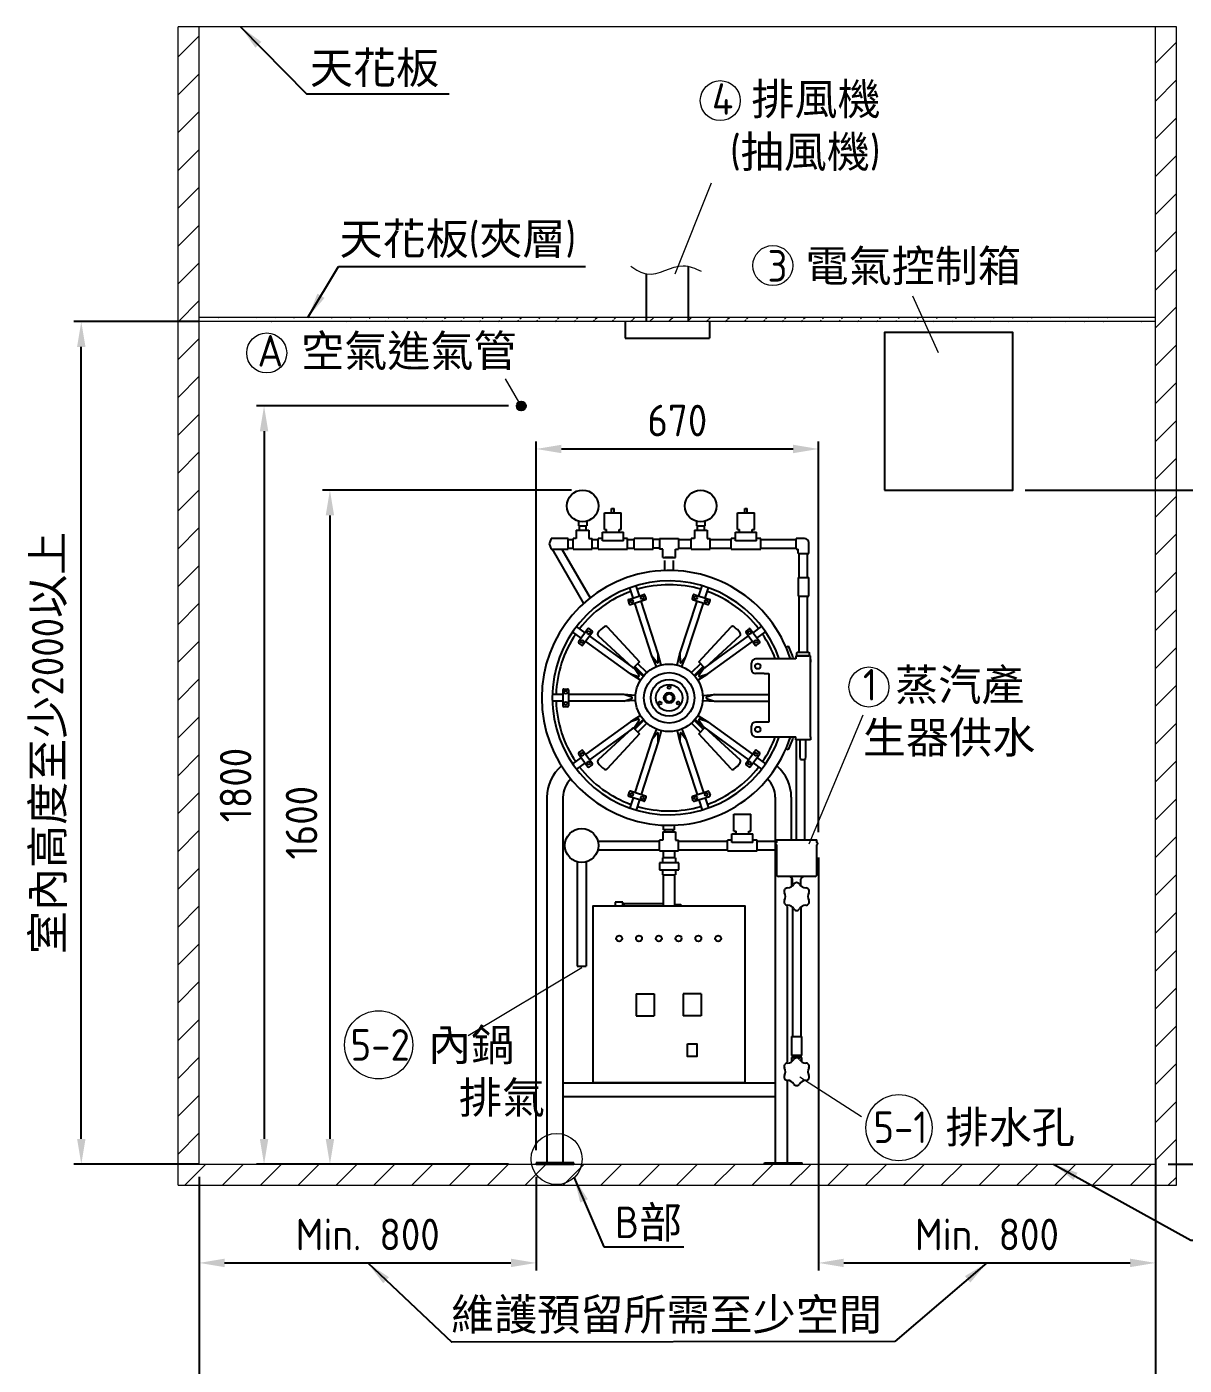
# Model space of a CAD drawing. Header units: millimetres. Extents: x -210837 to -199117, y -6340 to 1900.
# Drawn here: x -207001 to -204253, y -4388 to -1211 of the extents above; entities that cross this region are included whole.
import ezdxf

# ---------------------------------------------------------------- set-up
doc = ezdxf.new("R2010")
doc.units = ezdxf.units.MM
doc.linetypes.add('HIDDEN', pattern=[9.525, 6.35, -3.175])
doc.layers.get('0').update_dxf_attribs({"lineweight": 25})
for name, color, linetype, lineweight in [('D', 3, 'Continuous', 13), ('H', 2, 'HIDDEN', 15), ('S', 4, 'Continuous', 15)]:
    doc.layers.add(name, color=color, linetype=linetype, lineweight=lineweight)
doc.styles.get("Standard").update_dxf_attribs({"font": 'KAIU.TTF'})
doc.styles.add('STU25', font='isocp2.shx')
doc.dimstyles.new('STU25', dxfattribs={"dimscale": 30, "dimtxt": 2.5, "dimasz": 2, "dimexe": 0.6, "dimexo": 1, "dimgap": 1, "dimtad": 1, "dimdsep": 46, "dimtxsty": 'STU25', "dimcen": 2, "dimazin": 2, "dimtfac": 1, "dimtmove": 0, "dimatfit": 3, "dimfxl": 0, "dimtolj": 1, "dimtzin": 0, "dimarcsym": 0})
doc.dimstyles.new('STU25$7', dxfattribs={"dimscale": 30, "dimtxt": 2.5, "dimasz": 2, "dimexe": 1.25, "dimexo": 0.625, "dimgap": 1, "dimtad": 0, "dimdec": 4, "dimdsep": 46, "dimtxsty": 'STU25', "dimcen": 2.5, "dimazin": 2, "dimtfac": 1, "dimtdec": 4, "dimtmove": 0, "dimatfit": 3, "dimfxl": 0, "dimtolj": 1, "dimtzin": 0, "dimarcsym": 0})

# ---------------------------------------------------------------- blocks, each defined once
blk = doc.blocks.new('*D5')
at = {"layer": 'D', "color": 0, "lineweight": -2}
for p, q in [((-206591.3, -3940.9), (-206591.3, -4558)), ((-204321.3, -3940.9), (-204321.3, -4558)), ((-206531.3, -4540), (-204381.3, -4540))]:
    blk.add_line(p, q, dxfattribs=at)
at = {"layer": 'D', "color": 0}
for points in [[(-206531.3, -4530), (-206531.3, -4550), (-206591.3, -4540)], [(-204381.3, -4550), (-204381.3, -4530), (-204321.3, -4540)]]:
    blk.add_solid(points, dxfattribs=at)
at = {"layer": 'Defpoints', "color": 0}
for p in [(-206591.3, -3910.9), (-204321.3, -3910.9), (-204321.3, -4540)]:
    blk.add_point(p, dxfattribs=at)
at = {"layer": 'D', "color": 0, "insert": (-205456.3, -4462.8), "char_height": 75, "attachment_point": 5, "style": 'STU25'}
blk.add_mtext('\\A1;2270({\\f標楷體|b0|i0|c136|p65;滅菌區})', dxfattribs=at)
blk = doc.blocks.new('*D6')
at = {"layer": 'D', "color": 0, "lineweight": -2}
for p, q in [((-206591.3, -1910.9), (-206889.3, -1910.9)), ((-206871.3, -3850.9), (-206871.3, -1970.9)), ((-206591.3, -3910.9), (-206889.3, -3910.9))]:
    blk.add_line(p, q, dxfattribs=at)
at = {"layer": 'D', "color": 0}
for points in [[(-206861.3, -1970.9), (-206881.3, -1970.9), (-206871.3, -1910.9)], [(-206881.3, -3850.9), (-206861.3, -3850.9), (-206871.3, -3910.9)]]:
    blk.add_solid(points, dxfattribs=at)
at = {"layer": 'Defpoints', "color": 0}
for p in [(-206871.3, -1910.9), (-206561.3, -1910.9), (-206561.3, -3910.9)]:
    blk.add_point(p, dxfattribs=at)
at = {"layer": 'D', "color": 0, "insert": (-206947, -2910.9), "char_height": 75, "attachment_point": 5, "rotation": 90, "style": 'STU25'}
blk.add_mtext('\\A1;{\\f標楷體|b0|i0|c136|p65;室內高度至少}2000{\\f標楷體|b0|i0|c136|p65;以上}', dxfattribs=at)
blk = doc.blocks.new('*D7')
at = {"layer": 'D', "color": 0, "lineweight": -2}
for p, q in [((-204630.2, -2310.9), (-203930, -2310.9)), ((-203948, -3850.9), (-203948, -2370.9)), ((-204291.3, -3910.9), (-203930, -3910.9))]:
    blk.add_line(p, q, dxfattribs=at)
at = {"layer": 'D', "color": 0}
for points in [[(-203938, -2370.9), (-203958, -2370.9), (-203948, -2310.9)], [(-203958, -3850.9), (-203938, -3850.9), (-203948, -3910.9)]]:
    blk.add_solid(points, dxfattribs=at)
at = {"layer": 'Defpoints', "color": 0}
for p in [(-204660.2, -2310.9), (-203948, -2310.9), (-204321.3, -3910.9)]:
    blk.add_point(p, dxfattribs=at)
at = {"layer": 'D', "color": 0, "insert": (-204024, -3053.3), "char_height": 75, "attachment_point": 5, "rotation": 90, "style": 'STU25'}
blk.add_mtext('\\A1;{\\f標楷體|b0|i0|c136|p65;電器控制箱至少}1600{\\f標楷體|b0|i0|c136|p65;以上}', dxfattribs=at)
blk = doc.blocks.new('*D8')
at = {"layer": 'D', "color": 0, "lineweight": -2}
for p, q in [((-206591.3, -3943.9), (-206591.3, -4163.2)), ((-205791.3, -3940.9), (-205791.3, -4163.2)), ((-206531.3, -4145.2), (-205851.3, -4145.2))]:
    blk.add_line(p, q, dxfattribs=at)
at = {"layer": 'D', "color": 0}
for points in [[(-206531.3, -4135.2), (-206531.3, -4155.2), (-206591.3, -4145.2)], [(-205851.3, -4155.2), (-205851.3, -4135.2), (-205791.3, -4145.2)]]:
    blk.add_solid(points, dxfattribs=at)
at = {"layer": 'Defpoints', "color": 0}
for p in [(-206591.3, -3913.9), (-205791.3, -3910.9), (-205791.3, -4145.2)]:
    blk.add_point(p, dxfattribs=at)
at = {"layer": 'D', "color": 0, "insert": (-206191.3, -4077.7), "char_height": 75, "attachment_point": 5, "style": 'STU25'}
blk.add_mtext('\\A1;Min. 800', dxfattribs=at)
blk = doc.blocks.new('*D9')
at = {"layer": 'D', "color": 0, "lineweight": -2}
for p, q in [((-205121.3, -3182.7), (-205121.3, -4163.2)), ((-204321.3, -3901.4), (-204321.3, -4163.2)), ((-205061.3, -4145.2), (-204381.3, -4145.2))]:
    blk.add_line(p, q, dxfattribs=at)
at = {"layer": 'D', "color": 0}
for points in [[(-205061.3, -4135.2), (-205061.3, -4155.2), (-205121.3, -4145.2)], [(-204381.3, -4155.2), (-204381.3, -4135.2), (-204321.3, -4145.2)]]:
    blk.add_solid(points, dxfattribs=at)
at = {"layer": 'Defpoints', "color": 0}
for p in [(-205121.3, -3152.7), (-204321.3, -3871.4), (-204321.3, -4145.2)]:
    blk.add_point(p, dxfattribs=at)
at = {"layer": 'D', "color": 0, "insert": (-204721.3, -4077.7), "char_height": 75, "attachment_point": 5, "style": 'STU25'}
blk.add_mtext('\\A1;Min. 800', dxfattribs=at)
blk = doc.blocks.new('*D15')
at = {"layer": 'D', "color": 0, "lineweight": -2}
for p, q in [((-205856.9, -2110.9), (-206455.4, -2110.9)), ((-206437.4, -2170.9), (-206437.4, -3850.9)), ((-205856.9, -3910.9), (-206455.4, -3910.9))]:
    blk.add_line(p, q, dxfattribs=at)
at = {"layer": 'D', "color": 0}
for points in [[(-206427.4, -2170.9), (-206447.4, -2170.9), (-206437.4, -2110.9)], [(-206447.4, -3850.9), (-206427.4, -3850.9), (-206437.4, -3910.9)]]:
    blk.add_solid(points, dxfattribs=at)
at = {"layer": 'Defpoints', "color": 0}
for p in [(-205826.9, -2110.9), (-206437.4, -3910.9), (-205826.9, -3910.9)]:
    blk.add_point(p, dxfattribs=at)
at = {"layer": 'D', "color": 0, "insert": (-206504.9, -3010.9), "char_height": 75, "attachment_point": 5, "rotation": 90, "style": 'STU25'}
blk.add_mtext('\\A1;1800', dxfattribs=at)
blk = doc.blocks.new('*D14')
at = {"layer": 'D', "color": 0, "lineweight": -2}
for p, q in [((-205707.2, -2310.9), (-206299, -2310.9)), ((-206281, -2370.9), (-206281, -3850.9)), ((-205948.9, -3910.9), (-206299, -3910.9))]:
    blk.add_line(p, q, dxfattribs=at)
at = {"layer": 'D', "color": 0}
for points in [[(-206271, -2370.9), (-206291, -2370.9), (-206281, -2310.9)], [(-206291, -3850.9), (-206271, -3850.9), (-206281, -3910.9)]]:
    blk.add_solid(points, dxfattribs=at)
at = {"layer": 'Defpoints', "color": 0}
for p in [(-205677.2, -2310.9), (-206281, -3910.9), (-205918.9, -3910.9)]:
    blk.add_point(p, dxfattribs=at)
at = {"layer": 'D', "color": 0, "insert": (-206348.5, -3100.3), "char_height": 75, "attachment_point": 5, "rotation": 90, "style": 'STU25'}
blk.add_mtext('\\A1;{\\Fisocp2.shx;1600}', dxfattribs=at)
blk = doc.blocks.new('*D16')
at = {"layer": 'D', "color": 0, "lineweight": -2}
for p, q in [((-205791.3, -3877.9), (-205791.3, -2195.1)), ((-205731.3, -2213.1), (-205181.3, -2213.1)), ((-205121.3, -3122.7), (-205121.3, -2195.1))]:
    blk.add_line(p, q, dxfattribs=at)
at = {"layer": 'D', "color": 0}
for points in [[(-205731.3, -2203.1), (-205731.3, -2223.1), (-205791.3, -2213.1)], [(-205181.3, -2223.1), (-205181.3, -2203.1), (-205121.3, -2213.1)]]:
    blk.add_solid(points, dxfattribs=at)
at = {"layer": 'Defpoints', "color": 0}
for p in [(-205121.3, -2213.1), (-205121.3, -3152.7), (-205791.3, -3907.9)]:
    blk.add_point(p, dxfattribs=at)
at = {"layer": 'D', "color": 0, "insert": (-205456.3, -2145.6), "char_height": 75, "attachment_point": 5, "style": 'STU25'}
blk.add_mtext('\\A1;670', dxfattribs=at)

msp = doc.modelspace()

# ---------------------------------------------------------------- hatches: boundary and pattern name
msp.add_hatch(color=256).paths.add_polyline_path([(-205816.169, -2110.883, 1), (-205837.69, -2110.883, 1)])
at = {"layer": 'H', "ltscale": 5}
h = msp.add_hatch(dxfattribs=at)
h.set_pattern_fill('ANSI31', color=256, scale=20, style=0)
h.set_pattern_definition([(45, (27658.54, 15605.41), (-44.90128, 44.90128), [])])
h.paths.add_polyline_path([(-204271.299, -3960.883), (-204271.299, -1210.883), (-204321.299, -1210.883), (-204321.299, -3910.883), (-206591.299, -3910.883), (-206591.299, -1210.883), (-206641.299, -1210.883), (-206641.299, -3960.883)])
at = {"layer": 'H'}
h = msp.add_hatch(dxfattribs=at)
h.set_pattern_fill('ANSI31', color=256, scale=10, style=0)
h.set_pattern_definition([(45, (30887.79, 15605.407), (-22.4506403, 22.4506403), [])])
edge = h.paths.add_edge_path()
edge.add_line((-204321.299, -1900.883), (-206591.299, -1900.883))
edge.add_line((-204321.299, -1910.883), (-206591.299, -1910.883))

# ---------------------------------------------------------------- linework, layer by layer
for p, q in [((-205529.799, -1910.883), (-205529.799, -1797.487)), ((-205429.799, -1910.883), (-205429.799, -1779.576)), ((-205579.799, -1910.883), (-205579.799, -1950.027)), ((-205379.799, -1910.883), (-205379.799, -1950.027)), ((-205579.799, -1950.027), (-205379.799, -1950.027)), ((-205629.223, -2364.374), (-205589.223, -2364.374)), ((-205629.223, -2404.374), (-205629.223, -2364.374)), ((-205612.223, -2364.374), (-205612.223, -2354.374)), ((-205612.223, -2354.374), (-205606.223, -2354.374)), ((-205606.223, -2364.374), (-205606.223, -2354.374)), ((-205589.223, -2404.374), (-205589.223, -2364.374)), ((-205313.299, -2364.374), (-205273.299, -2364.374)), ((-205313.299, -2404.374), (-205313.299, -2364.374)), ((-205296.299, -2364.374), (-205296.299, -2354.374)), ((-205296.299, -2354.374), (-205290.299, -2354.374)), ((-205290.299, -2364.374), (-205290.299, -2354.374)), ((-205273.299, -2404.374), (-205273.299, -2364.374)), ((-205696.233, -2405.883), (-205696.233, -2425.883)), ((-205696.233, -2405.883), (-205666.233, -2405.883)), ((-205691.233, -2384.525), (-205691.233, -2395.883)), ((-205691.233, -2395.883), (-205671.233, -2395.883)), ((-205691.233, -2405.883), (-205671.233, -2405.883)), ((-205689.233, -2395.883), (-205689.233, -2405.883)), ((-205673.233, -2395.883), (-205673.233, -2405.883)), ((-205673.233, -2395.883), (-205673.233, -2405.883)), ((-205671.233, -2384.525), (-205671.233, -2395.883)), ((-205666.233, -2405.883), (-205666.233, -2425.883)), ((-205634.223, -2420.883), (-205634.223, -2410.883)), ((-205634.223, -2410.883), (-205584.223, -2410.883)), ((-205629.223, -2404.374), (-205624.223, -2404.374)), ((-205624.223, -2410.883), (-205624.223, -2404.374)), ((-205594.223, -2404.374), (-205589.223, -2404.374)), ((-205594.223, -2410.883), (-205594.223, -2404.374)), ((-205584.223, -2420.883), (-205584.223, -2410.883)), ((-205415.799, -2405.883), (-205385.799, -2405.883)), ((-205415.799, -2405.883), (-205415.799, -2425.883)), ((-205410.799, -2384.525), (-205410.799, -2395.883)), ((-205410.799, -2395.883), (-205390.799, -2395.883)), ((-205410.799, -2405.883), (-205390.799, -2405.883)), ((-205408.799, -2395.883), (-205408.799, -2405.883)), ((-205392.799, -2395.883), (-205392.799, -2405.883)), ((-205392.799, -2395.883), (-205392.799, -2405.883)), ((-205390.799, -2384.525), (-205390.799, -2395.883)), ((-205385.799, -2405.883), (-205385.799, -2425.883)), ((-205318.299, -2410.883), (-205268.299, -2410.883)), ((-205318.299, -2420.883), (-205318.299, -2410.883)), ((-205313.299, -2404.374), (-205308.299, -2404.374)), ((-205308.299, -2410.883), (-205308.299, -2404.374)), ((-205278.299, -2404.374), (-205273.299, -2404.374)), ((-205278.299, -2410.883), (-205278.299, -2404.374)), ((-205268.299, -2420.883), (-205268.299, -2410.883)), ((-205755.799, -2425.883), (-205760.799, -2438.383)), ((-205760.799, -2438.383), (-205755.799, -2450.883)), ((-205715.799, -2425.883), (-205755.799, -2425.883)), ((-205715.799, -2450.883), (-205715.799, -2425.883)), ((-205715.799, -2428.383), (-205703.733, -2428.383)), ((-205703.733, -2450.883), (-205703.733, -2425.883)), ((-205696.233, -2425.883), (-205703.733, -2425.883)), ((-205666.233, -2425.883), (-205658.733, -2425.883)), ((-205658.733, -2450.883), (-205658.733, -2425.883)), ((-205658.733, -2428.383), (-205644.223, -2428.383)), ((-205644.223, -2450.883), (-205644.223, -2425.883)), ((-205634.223, -2425.883), (-205644.223, -2425.883)), ((-205634.223, -2430.883), (-205634.223, -2420.883)), ((-205584.223, -2430.883), (-205634.223, -2430.883)), ((-205584.223, -2430.883), (-205584.223, -2420.883)), ((-205574.223, -2425.883), (-205584.223, -2425.883)), ((-205574.223, -2450.883), (-205574.223, -2425.883)), ((-205574.223, -2428.383), (-205558.688, -2428.383)), ((-205558.688, -2450.883), (-205558.688, -2425.883)), ((-205513.688, -2425.883), (-205558.688, -2425.883)), ((-205513.688, -2450.883), (-205513.688, -2425.883)), ((-205498.299, -2428.383), (-205513.688, -2428.383)), ((-205498.299, -2425.883), (-205498.299, -2450.883)), ((-205498.299, -2425.883), (-205453.299, -2425.883)), ((-205453.299, -2425.883), (-205453.299, -2450.883)), ((-205453.299, -2428.383), (-205423.299, -2428.383)), ((-205423.299, -2450.883), (-205423.299, -2425.883)), ((-205415.799, -2425.883), (-205423.299, -2425.883)), ((-205385.799, -2425.883), (-205378.299, -2425.883)), ((-205378.299, -2450.883), (-205378.299, -2425.883)), ((-205378.299, -2428.383), (-205328.299, -2428.383)), ((-205328.299, -2450.883), (-205328.299, -2425.883)), ((-205318.299, -2425.883), (-205328.299, -2425.883)), ((-205318.299, -2430.883), (-205318.299, -2420.883)), ((-205268.299, -2430.883), (-205318.299, -2430.883)), ((-205268.299, -2430.883), (-205268.299, -2420.883)), ((-205258.299, -2425.883), (-205268.299, -2425.883)), ((-205258.299, -2450.883), (-205258.299, -2425.883)), ((-205258.299, -2428.383), (-205174.416, -2428.383)), ((-205174.416, -2450.883), (-205174.416, -2425.883)), ((-205154.416, -2425.883), (-205174.416, -2425.883)), ((-205144.416, -2460.883), (-205144.416, -2435.883)), ((-205755.799, -2450.883), (-205715.799, -2450.883)), ((-205753.5, -2450.883), (-205679.051, -2579.833)), ((-205730.406, -2450.883), (-205663.545, -2566.689)), ((-205715.799, -2448.383), (-205703.733, -2448.383)), ((-205703.733, -2450.883), (-205658.733, -2450.883)), ((-205658.733, -2448.383), (-205644.223, -2448.383)), ((-205644.223, -2450.883), (-205574.223, -2450.883)), ((-205574.223, -2448.383), (-205558.688, -2448.383)), ((-205558.688, -2450.883), (-205513.688, -2450.883)), ((-205498.299, -2448.383), (-205513.688, -2448.383)), ((-205490.799, -2450.883), (-205498.299, -2450.883)), ((-205490.799, -2470.883), (-205490.799, -2450.883)), ((-205490.799, -2470.883), (-205460.799, -2470.883)), ((-205465.799, -2470.883), (-205485.799, -2470.883)), ((-205485.799, -2470.883), (-205465.799, -2470.883)), ((-205485.799, -2501.541), (-205485.799, -2477.876)), ((-205465.799, -2477.876), (-205465.799, -2501.541)), ((-205460.799, -2450.883), (-205453.299, -2450.883)), ((-205460.799, -2470.883), (-205460.799, -2450.883)), ((-205453.299, -2448.383), (-205423.299, -2448.383)), ((-205423.299, -2450.883), (-205378.299, -2450.883)), ((-205378.299, -2448.383), (-205328.299, -2448.383)), ((-205328.299, -2450.883), (-205258.299, -2450.883)), ((-205258.299, -2448.383), (-205174.416, -2448.383)), ((-205174.416, -2450.883), (-205169.416, -2450.883)), ((-205169.416, -2460.883), (-205169.416, -2450.883)), ((-205169.416, -2460.883), (-205144.416, -2460.883)), ((-205166.916, -2517.876), (-205166.916, -2460.883)), ((-205146.916, -2517.876), (-205146.916, -2460.883)), ((-205546.063, -2561.737), (-205553.907, -2537.595)), ((-205405.535, -2561.737), (-205397.691, -2537.595)), ((-205169.416, -2517.876), (-205169.416, -2562.876)), ((-205169.416, -2517.876), (-205144.416, -2517.876)), ((-205144.416, -2562.876), (-205144.416, -2517.876)), ((-205573.026, -2572.601), (-205570.245, -2581.161)), ((-205571.742, -2570.081), (-205535.601, -2558.338)), ((-205561.28, -2566.682), (-205569.124, -2542.539)), ((-205567.724, -2582.445), (-205531.584, -2570.702)), ((-205530.3, -2568.182), (-205533.081, -2559.622)), ((-205418.517, -2559.622), (-205421.298, -2568.182)), ((-205420.014, -2570.702), (-205383.874, -2582.445)), ((-205415.997, -2558.338), (-205379.857, -2570.081)), ((-205390.318, -2566.682), (-205382.474, -2542.539)), ((-205381.354, -2581.161), (-205378.573, -2572.601)), ((-205169.416, -2562.876), (-205144.416, -2562.876)), ((-205166.916, -2695.804), (-205166.916, -2562.876)), ((-205146.916, -2695.804), (-205146.916, -2562.876)), ((-205516.628, -2704.106), (-205557.263, -2579.045)), ((-205501.411, -2699.161), (-205542.046, -2574.101)), ((-205450.187, -2699.161), (-205409.553, -2574.101)), ((-205434.97, -2704.106), (-205394.336, -2579.045)), ((-205674.969, -2649.282), (-205695.506, -2634.361)), ((-205622.818, -2635.662), (-205546.156, -2718.669)), ((-205405.442, -2718.669), (-205328.612, -2635.475)), ((-205276.629, -2649.282), (-205256.093, -2634.361)), ((-205684.374, -2662.226), (-205704.91, -2647.305)), ((-205668.504, -2640.383), (-205690.839, -2671.125)), ((-205657.986, -2648.024), (-205680.322, -2678.766)), ((-205665.71, -2639.94), (-205658.429, -2645.23)), ((-205558.069, -2734.214), (-205664.452, -2656.923)), ((-205561.006, -2733.519), (-205644.2, -2656.688)), ((-205393.529, -2734.214), (-205287.146, -2656.923)), ((-205307.586, -2656.857), (-205390.593, -2733.519)), ((-205293.612, -2648.024), (-205271.276, -2678.766)), ((-205285.888, -2639.94), (-205293.17, -2645.23)), ((-205283.095, -2640.383), (-205260.759, -2671.125)), ((-205267.225, -2662.226), (-205246.688, -2647.305)), ((-205683.116, -2679.209), (-205690.397, -2673.919)), ((-205567.474, -2747.159), (-205673.857, -2669.867)), ((-205501.806, -2719.328), (-205501.411, -2699.161)), ((-205494.829, -2726.172), (-205501.411, -2699.161)), ((-205456.769, -2726.172), (-205450.187, -2699.161)), ((-205450.187, -2699.161), (-205449.792, -2719.328)), ((-205384.124, -2747.159), (-205277.742, -2669.867)), ((-205268.483, -2679.209), (-205261.201, -2673.919)), ((-205198.282, -2683.499), (-205192.866, -2680.917)), ((-205171.775, -2695.804), (-205172.86, -2696.888)), ((-205172.86, -2702.791), (-205172.86, -2696.888)), ((-205171.775, -2695.804), (-205143.908, -2695.804)), ((-205143.908, -2695.804), (-205142.824, -2696.888)), ((-205142.824, -2702.791), (-205142.824, -2696.888)), ((-205546.156, -2718.669), (-205561.006, -2733.519)), ((-205556.94, -2729.453), (-205535.627, -2750.766)), ((-205528.909, -2744.048), (-205550.222, -2722.735)), ((-205506.077, -2729.827), (-205516.628, -2704.106)), ((-205516.628, -2704.106), (-205504.455, -2720.188)), ((-205447.143, -2720.188), (-205434.97, -2704.106)), ((-205445.522, -2729.827), (-205434.97, -2704.106)), ((-205401.376, -2722.735), (-205422.689, -2744.048)), ((-205415.972, -2750.766), (-205394.659, -2729.453)), ((-205390.593, -2733.519), (-205405.442, -2718.669)), ((-205280.342, -2736.376), (-205280.342, -2721.376)), ((-205175.342, -2711.376), (-205270.342, -2711.376)), ((-205175.342, -2703.876), (-205175.342, -2711.376)), ((-205140.342, -2703.876), (-205175.342, -2703.876)), ((-205172.86, -2702.791), (-205171.775, -2703.876)), ((-205171.775, -2703.876), (-205143.908, -2703.876)), ((-205142.824, -2702.791), (-205143.908, -2703.876)), ((-205140.342, -2711.376), (-205140.342, -2703.876)), ((-205140.342, -2896.376), (-205140.342, -2711.376)), ((-205140.342, -2712.876), (-205140.342, -2718.876)), ((-205543.819, -2761.766), (-205567.474, -2747.159)), ((-205567.474, -2747.159), (-205548.173, -2753.015)), ((-205536.868, -2752.198), (-205558.069, -2734.214)), ((-205546.536, -2750.761), (-205558.069, -2734.214)), ((-205414.731, -2752.198), (-205393.529, -2734.214)), ((-205407.779, -2761.766), (-205384.124, -2747.159)), ((-205393.529, -2734.214), (-205405.063, -2750.761)), ((-205403.426, -2753.015), (-205384.124, -2747.159)), ((-205250.342, -2746.376), (-205270.342, -2746.376)), ((-205250.342, -2746.376), (-205239.342, -2746.376)), ((-205239.342, -2746.376), (-205239.342, -2861.376)), ((-205727.799, -2795.876), (-205753.184, -2795.876)), ((-205727.799, -2784.876), (-205727.799, -2822.876)), ((-205725.799, -2782.876), (-205716.799, -2782.876)), ((-205714.799, -2784.876), (-205714.799, -2822.876)), ((-205583.303, -2795.876), (-205714.799, -2795.876)), ((-205555.58, -2797.962), (-205583.303, -2795.876)), ((-205564.246, -2802.483), (-205583.303, -2795.876)), ((-205396.018, -2797.962), (-205368.295, -2795.876)), ((-205368.295, -2795.876), (-205387.352, -2802.483)), ((-205368.295, -2795.876), (-205239.342, -2795.876)), ((-205727.799, -2811.876), (-205753.184, -2811.876)), ((-205716.799, -2824.876), (-205725.799, -2824.876)), ((-205583.303, -2811.876), (-205714.799, -2811.876)), ((-205583.303, -2811.876), (-205564.246, -2805.269)), ((-205555.58, -2809.789), (-205583.303, -2811.876)), ((-205396.018, -2809.789), (-205368.295, -2811.876)), ((-205387.352, -2805.269), (-205368.295, -2811.876)), ((-205368.295, -2811.876), (-205239.342, -2811.876)), ((-205543.819, -2845.986), (-205567.474, -2860.593)), ((-205548.173, -2854.737), (-205567.474, -2860.593)), ((-205536.868, -2855.554), (-205558.069, -2873.537)), ((-205558.069, -2873.537), (-205546.536, -2856.99)), ((-205535.627, -2856.986), (-205556.94, -2878.299)), ((-205394.659, -2878.299), (-205415.972, -2856.986)), ((-205414.731, -2855.554), (-205393.529, -2873.537)), ((-205407.779, -2845.986), (-205384.124, -2860.593)), ((-205405.063, -2856.99), (-205393.529, -2873.537)), ((-205384.124, -2860.593), (-205403.426, -2854.737)), ((-205567.474, -2860.593), (-205673.857, -2937.884)), ((-205558.069, -2873.537), (-205664.452, -2950.829)), ((-205644.013, -2950.894), (-205561.006, -2874.233)), ((-205546.156, -2889.082), (-205622.987, -2972.276)), ((-205561.006, -2874.233), (-205546.156, -2889.082)), ((-205550.222, -2885.016), (-205528.909, -2863.703)), ((-205506.077, -2877.925), (-205516.628, -2903.646)), ((-205504.455, -2887.563), (-205516.628, -2903.646)), ((-205501.411, -2908.59), (-205501.806, -2888.424)), ((-205494.829, -2881.58), (-205501.411, -2908.59)), ((-205456.769, -2881.58), (-205450.187, -2908.59)), ((-205449.792, -2888.424), (-205450.187, -2908.59)), ((-205434.97, -2903.646), (-205447.143, -2887.563)), ((-205445.522, -2877.925), (-205434.97, -2903.646)), ((-205422.689, -2863.703), (-205401.376, -2885.016)), ((-205405.442, -2889.082), (-205390.593, -2874.233)), ((-205328.781, -2972.089), (-205405.442, -2889.082)), ((-205393.529, -2873.537), (-205287.146, -2950.829)), ((-205390.593, -2874.233), (-205307.399, -2951.063)), ((-205384.124, -2860.593), (-205277.742, -2937.884)), ((-205280.342, -2886.376), (-205280.342, -2871.376)), ((-205250.342, -2861.376), (-205270.342, -2861.376)), ((-205239.342, -2861.376), (-205250.342, -2861.376)), ((-205140.342, -2894.876), (-205140.342, -2888.876)), ((-205516.628, -2903.646), (-205557.263, -3028.706)), ((-205501.411, -2908.59), (-205542.046, -3033.65)), ((-205450.187, -2908.59), (-205409.553, -3033.65)), ((-205434.97, -2903.646), (-205394.336, -3028.706)), ((-205270.342, -2896.376), (-205239.342, -2896.376)), ((-205239.342, -2896.376), (-205175.342, -2896.376)), ((-205175.342, -2903.876), (-205175.342, -2896.376)), ((-205140.342, -2903.876), (-205175.342, -2903.876)), ((-205173.343, -3140.883), (-205173.343, -2903.876)), ((-205164.695, -2942.296), (-205164.695, -2903.876)), ((-205150.989, -2942.296), (-205150.989, -2903.876)), ((-205140.342, -2896.376), (-205140.342, -2903.876)), ((-205684.374, -2945.526), (-205704.91, -2960.446)), ((-205690.839, -2936.626), (-205668.504, -2967.369)), ((-205690.397, -2933.833), (-205683.116, -2928.543)), ((-205680.322, -2928.985), (-205657.986, -2959.728)), ((-205293.612, -2959.728), (-205271.276, -2928.985)), ((-205283.095, -2967.369), (-205260.759, -2936.626)), ((-205268.483, -2928.543), (-205261.201, -2933.833)), ((-205267.225, -2945.526), (-205246.688, -2960.446)), ((-205198.282, -2924.252), (-205192.866, -2926.834)), ((-205163.61, -2950.35), (-205164.695, -2942.296)), ((-205163.61, -2950.35), (-205152.073, -2950.35)), ((-205153.343, -3140.883), (-205153.343, -2950.35)), ((-205152.073, -2950.35), (-205150.989, -2942.296)), ((-205674.969, -2958.47), (-205695.506, -2973.391)), ((-205658.429, -2962.521), (-205665.71, -2967.811)), ((-205285.888, -2967.811), (-205293.17, -2962.521)), ((-205276.629, -2958.47), (-205256.093, -2973.391)), ((-205765.799, -3039.843), (-205765.799, -3907.883)), ((-205727.799, -3039.843), (-205727.799, -3907.883)), ((-205570.245, -3026.591), (-205573.026, -3035.151)), ((-205535.601, -3049.413), (-205571.742, -3037.671)), ((-205561.28, -3041.07), (-205569.124, -3065.212)), ((-205531.584, -3037.05), (-205567.724, -3025.307)), ((-205546.063, -3046.014), (-205553.907, -3070.156)), ((-205533.081, -3048.129), (-205530.3, -3039.57)), ((-205418.517, -3048.129), (-205421.298, -3039.57)), ((-205420.014, -3037.05), (-205383.874, -3025.307)), ((-205415.997, -3049.413), (-205379.857, -3037.671)), ((-205405.535, -3046.014), (-205397.691, -3070.156)), ((-205390.318, -3041.07), (-205382.474, -3065.212)), ((-205381.354, -3026.591), (-205378.573, -3035.151)), ((-205223.799, -3039.843), (-205223.799, -3907.883)), ((-205185.799, -3039.843), (-205185.799, -3140.883)), ((-205321.835, -3080.366), (-205281.835, -3080.366)), ((-205321.835, -3120.366), (-205321.835, -3080.366)), ((-205304.835, -3080.366), (-205304.835, -3079.866)), ((-205304.835, -3079.866), (-205298.835, -3079.866)), ((-205298.835, -3080.366), (-205298.835, -3079.866)), ((-205281.835, -3120.366), (-205281.835, -3080.366)), ((-205488.799, -3116.876), (-205488.799, -3106.096)), ((-205462.799, -3116.876), (-205462.799, -3106.096)), ((-205644.669, -3144.376), (-205498.299, -3144.376)), ((-205490.799, -3141.876), (-205498.299, -3141.876)), ((-205498.299, -3166.876), (-205498.299, -3141.876)), ((-205490.799, -3121.876), (-205460.799, -3121.876)), ((-205490.799, -3121.876), (-205490.799, -3141.876)), ((-205462.799, -3116.876), (-205488.799, -3116.876)), ((-205485.799, -3121.876), (-205485.799, -3116.876)), ((-205465.799, -3121.876), (-205465.799, -3116.876)), ((-205460.799, -3121.876), (-205460.799, -3141.876)), ((-205460.799, -3141.876), (-205453.299, -3141.876)), ((-205453.299, -3166.876), (-205453.299, -3141.876)), ((-205453.299, -3144.376), (-205336.835, -3144.376)), ((-205326.835, -3141.876), (-205336.835, -3141.876)), ((-205336.835, -3166.876), (-205336.835, -3141.876)), ((-205326.835, -3126.876), (-205276.835, -3126.876)), ((-205326.835, -3136.876), (-205326.835, -3126.876)), ((-205326.835, -3146.876), (-205326.835, -3136.876)), ((-205321.835, -3120.366), (-205316.835, -3120.366)), ((-205316.835, -3126.876), (-205316.835, -3120.366)), ((-205286.835, -3120.366), (-205281.835, -3120.366)), ((-205286.835, -3126.876), (-205286.835, -3120.366)), ((-205276.835, -3136.876), (-205276.835, -3126.876)), ((-205276.835, -3146.876), (-205276.835, -3136.876)), ((-205266.835, -3141.876), (-205276.835, -3141.876)), ((-205266.835, -3166.876), (-205266.835, -3141.876)), ((-205266.835, -3144.376), (-205223.799, -3144.376)), ((-205220.999, -3140.883), (-205124.999, -3140.883)), ((-205220.999, -3140.883), (-205220.999, -3147.099)), ((-205124.999, -3147.099), (-205124.999, -3140.883)), ((-205644.669, -3164.376), (-205498.299, -3164.376)), ((-205498.299, -3166.876), (-205453.299, -3166.876)), ((-205488.799, -3183.876), (-205488.799, -3166.876)), ((-205462.799, -3166.876), (-205462.799, -3183.876)), ((-205453.299, -3164.376), (-205336.835, -3164.376)), ((-205336.835, -3166.876), (-205266.835, -3166.876)), ((-205276.835, -3146.876), (-205326.835, -3146.876)), ((-205266.835, -3164.376), (-205223.799, -3164.376)), ((-205220.999, -3152.667), (-205220.999, -3222.883)), ((-205124.999, -3222.883), (-205124.999, -3152.667)), ((-205694.399, -3193.923), (-205694.399, -3440.924)), ((-205672.399, -3193.923), (-205672.399, -3440.924)), ((-205452.799, -3195.876), (-205498.799, -3195.876)), ((-205498.799, -3195.876), (-205498.799, -3211.876)), ((-205460.299, -3183.876), (-205491.299, -3183.876)), ((-205491.299, -3183.876), (-205491.299, -3195.876)), ((-205460.299, -3183.876), (-205460.299, -3195.876)), ((-205452.799, -3211.876), (-205452.799, -3195.876)), ((-205498.799, -3211.876), (-205452.799, -3211.876)), ((-205491.299, -3211.876), (-205491.299, -3223.876)), ((-205491.299, -3223.876), (-205460.299, -3223.876)), ((-205488.799, -3297.883), (-205488.799, -3223.876)), ((-205462.799, -3223.876), (-205462.799, -3297.883)), ((-205460.299, -3211.876), (-205460.299, -3223.876)), ((-205129.999, -3227.883), (-205215.999, -3227.883)), ((-205185.499, -3227.883), (-205185.499, -3252.121)), ((-205172.999, -3227.883), (-205183.149, -3227.883)), ((-205183.149, -3248.918), (-205183.149, -3234.364)), ((-205162.849, -3227.883), (-205172.999, -3227.883)), ((-205162.849, -3248.918), (-205162.849, -3234.364)), ((-205183.149, -3248.918), (-205183.149, -3250.322)), ((-205162.849, -3250.322), (-205162.849, -3248.918)), ((-205603.799, -3289.126), (-205603.799, -3297.883)), ((-205585.799, -3289.126), (-205603.799, -3289.126)), ((-205585.799, -3297.883), (-205585.799, -3289.126)), ((-205585.799, -3292.876), (-205580.799, -3292.876)), ((-205488.799, -3292.876), (-205585.799, -3292.876)), ((-205462.799, -3294.376), (-205447.799, -3294.376)), ((-205462.799, -3297.376), (-205447.799, -3297.376)), ((-205447.799, -3294.376), (-205447.799, -3297.883)), ((-205195.456, -3298.872), (-205195.456, -3667.931)), ((-205182.999, -3300.809), (-205182.999, -3607.715)), ((-205162.999, -3300.809), (-205162.999, -3607.715)), ((-205694.399, -3440.924), (-205672.399, -3440.924)), ((-205553.649, -3506.383), (-205553.649, -3558.883)), ((-205553.649, -3506.383), (-205510.949, -3506.383)), ((-205510.949, -3506.383), (-205510.949, -3558.883)), ((-205399.949, -3506.383), (-205442.649, -3506.383)), ((-205442.649, -3506.383), (-205442.649, -3558.883)), ((-205399.949, -3506.383), (-205399.949, -3558.883)), ((-205553.649, -3558.883), (-205510.949, -3558.883)), ((-205399.949, -3558.883), (-205442.649, -3558.883)), ((-205185.499, -3607.715), (-205160.499, -3607.715)), ((-205185.499, -3607.715), (-205185.499, -3652.715)), ((-205160.499, -3652.715), (-205160.499, -3607.715)), ((-205185.499, -3652.715), (-205160.499, -3652.715)), ((-205162.999, -3652.715), (-205182.999, -3652.715)), ((-205182.999, -3652.715), (-205182.999, -3657.715)), ((-205162.999, -3652.715), (-205162.999, -3657.715)), ((-205185.499, -3657.715), (-205160.499, -3657.715)), ((-205185.499, -3657.715), (-205185.499, -3667.931)), ((-205160.499, -3667.931), (-205160.499, -3657.715)), ((-205195.456, -3714.68), (-205195.456, -3907.883)), ((-205727.799, -3717.883), (-205223.799, -3717.883)), ((-205727.799, -3717.883), (-205727.799, -3749.883)), ((-205223.799, -3717.883), (-205223.799, -3749.883)), ((-205727.799, -3749.883), (-205223.799, -3749.883)), ((-205702.299, -3907.883), (-205791.299, -3907.883)), ((-205791.299, -3907.883), (-205791.299, -3910.883)), ((-205765.799, -3907.883), (-205727.799, -3907.883)), ((-205765.799, -3907.883), (-205727.799, -3907.883)), ((-205702.299, -3910.883), (-205702.299, -3907.883)), ((-205249.299, -3907.883), (-205160.299, -3907.883)), ((-205249.299, -3910.883), (-205249.299, -3907.883)), ((-205223.799, -3907.883), (-205185.799, -3907.883)), ((-205223.799, -3907.883), (-205185.799, -3907.883)), ((-205160.299, -3910.883), (-205160.299, -3907.883)), ((-205791.299, -3910.883), (-205702.299, -3910.883)), ((-205160.299, -3910.883), (-205249.299, -3910.883))]:
    msp.add_line(p, q)
for points in [[(-204964.842, -2310.883), (-204660.154, -2310.883), (-204660.154, -1937.014), (-204964.842, -1937.014)], [(-205467.299, -2808.783), (-205467.299, -2798.968), (-205475.799, -2794.061), (-205484.299, -2798.968), (-205484.299, -2808.783), (-205475.799, -2813.691)], [(-205655.799, -3717.883), (-205655.799, -3297.883), (-205295.799, -3297.883), (-205295.799, -3717.883)], [(-205432.299, -3625.033), (-205410.299, -3625.033), (-205410.299, -3655.233), (-205432.299, -3655.233)]]:
    msp.add_lwpolyline(points, close=True)
for centre, radius in [((-205826.93, -2110.883), 10.761), ((-205681.233, -2348.17), 37.5), ((-205400.799, -2348.383), 37.5), ((-205564.027, -2574.409), 3.5), ((-205539.299, -2566.374), 3.5), ((-205412.299, -2566.374), 3.5), ((-205387.572, -2574.409), 3.5), ((-205682.054, -2670.092), 3.5), ((-205666.772, -2649.057), 3.5), ((-205284.827, -2649.057), 3.5), ((-205269.544, -2670.092), 3.5), ((-205475.799, -2803.876), 80), ((-205265.342, -2728.876), 6.5), ((-205475.799, -2803.876), 60), ((-205475.799, -2803.876), 43.5), ((-205721.299, -2790.876), 3.5), ((-205475.799, -2803.876), 31.75), ((-205475.799, -2803.876), 12.5), ((-205475.799, -2778.876), 3.5), ((-205721.299, -2816.876), 3.5), ((-205497.45, -2816.376), 3.5), ((-205454.149, -2816.376), 3.5), ((-205265.342, -2878.876), 6.5), ((-205682.054, -2937.66), 3.5), ((-205269.544, -2937.66), 3.5), ((-205666.772, -2958.694), 3.5), ((-205284.827, -2958.694), 3.5), ((-205564.027, -3033.343), 3.5), ((-205539.299, -3041.377), 3.5), ((-205412.299, -3041.377), 3.5), ((-205387.572, -3033.343), 3.5), ((-205683.399, -3154.376), 40), ((-205594.299, -3374.883), 7), ((-205547.299, -3374.883), 7), ((-205500.299, -3374.883), 7), ((-205453.299, -3374.883), 7), ((-205406.299, -3374.883), 7), ((-205359.299, -3374.883), 7)]:
    msp.add_circle(centre, radius)
for centre, radius, start, end in [((-205154.416, -2435.883), 10, 0, 90), ((-205475.799, -2803.876), 302.5, 17.805405, 342.194595), ((-205475.799, -2803.876), 277.5, 19.471221, 340.528779), ((-205475.799, -2803.876), 268.5, 73.70739, 106.29261), ((-205475.799, -2803.876), 268.5, 109.70739, 142.29261), ((-205571.124, -2571.983), 2, 108, 198), ((-205534.983, -2560.24), 2, 18, 108), ((-205532.202, -2568.8), 2, 288, 18), ((-205419.396, -2568.8), 2, 162, 252), ((-205416.615, -2560.24), 2, 72, 162), ((-205475.799, -2803.876), 268.5, 37.70739, 70.29261), ((-205380.475, -2571.983), 2, 342, 72), ((-205568.342, -2580.543), 2, 198, 288), ((-205383.256, -2580.543), 2, 252, 342), ((-205598.399, -2681.276), 55.773, 123.648227, 146.352885), ((-205626.531, -2639.011), 5, 42.039064, 123.648227), ((-205325.072, -2639.016), 5.007, 56.352885, 135), ((-205353.2, -2681.276), 55.773, 33.648227, 56.352885), ((-205475.799, -2803.876), 268.5, 145.70739, 178.29261), ((-205666.886, -2641.558), 2, 54, 144), ((-205659.604, -2646.848), 2, 324, 54), ((-205640.659, -2653.148), 5.007, 146.352885, 225), ((-205310.934, -2653.144), 5, 312.039064, 33.648227), ((-205291.994, -2646.848), 2, 126, 216), ((-205284.713, -2641.558), 2, 36, 126), ((-205475.799, -2803.876), 268.5, 20.151675, 34.29261), ((-205689.221, -2672.301), 2, 144, 234), ((-205681.94, -2677.591), 2, 234, 324), ((-205269.658, -2677.591), 2, 216, 306), ((-205262.377, -2672.301), 2, 306, 36), ((-205448.776, -2802.911), 283.5, 18.836951, 25.487446), ((-205503.303, -2719.228), 1.5, 219.801409, 356.198591), ((-205448.296, -2719.228), 1.5, 183.801409, 320.198591), ((-205270.342, -2721.376), 10, 90, 180), ((-205547.805, -2751.561), 1.5, 255.801409, 32.198591), ((-205403.794, -2751.561), 1.5, 147.801409, 284.198591), ((-205270.342, -2736.376), 10, 180, 270), ((-205725.799, -2784.876), 2, 90, 180), ((-205716.799, -2784.876), 2, 0, 90), ((-205475.799, -2803.876), 268.5, 181.70739, 214.29261), ((-205725.799, -2822.876), 2, 180, 270), ((-205716.799, -2822.876), 2, 270, 0), ((-205564.803, -2803.876), 1.5, 291.801409, 68.198591), ((-205386.795, -2803.876), 1.5, 111.801409, 248.198591), ((-205547.805, -2856.191), 1.5, 327.801409, 104.198591), ((-205403.794, -2856.191), 1.5, 75.801409, 212.198591), ((-205503.303, -2888.524), 1.5, 3.801409, 140.198591), ((-205448.296, -2888.524), 1.5, 39.801409, 176.198591), ((-205270.342, -2871.376), 10, 90, 180), ((-205270.342, -2886.376), 10, 180, 270), ((-205475.799, -2803.876), 268.5, 325.70739, 339.848325), ((-205448.776, -2804.84), 283.5, 334.512554, 341.163049), ((-205689.221, -2935.451), 2, 126, 216), ((-205681.94, -2930.161), 2, 36, 126), ((-205640.665, -2954.608), 5, 132.039064, 213.648227), ((-205310.939, -2954.603), 5.007, 326.352885, 45), ((-205269.658, -2930.161), 2, 54, 144), ((-205262.377, -2935.451), 2, 324, 54), ((-205667.799, -3039.843), 98, 130.584101, 180), ((-205475.799, -2803.876), 268.5, 217.70739, 250.29261), ((-205666.886, -2966.193), 2, 216, 306), ((-205659.604, -2960.903), 2, 306, 36), ((-205598.399, -2926.475), 55.773, 213.648227, 236.352885), ((-205626.527, -2968.736), 5.007, 236.352885, 315), ((-205475.799, -2803.876), 268.5, 289.70739, 322.29261), ((-205325.067, -2968.741), 5, 222.039064, 303.648227), ((-205353.2, -2926.475), 55.773, 303.648227, 326.352885), ((-205291.994, -2960.903), 2, 144, 234), ((-205284.713, -2966.193), 2, 234, 324), ((-205283.799, -3039.843), 98, 0, 49.415899), ((-205667.799, -3039.843), 60, 133.566037, 180), ((-205283.799, -3039.843), 60, 0, 46.433963), ((-205571.124, -3035.769), 2, 162, 252), ((-205568.342, -3027.209), 2, 72, 162), ((-205534.983, -3047.511), 2, 252, 342), ((-205532.202, -3038.952), 2, 342, 72), ((-205419.396, -3038.952), 2, 108, 198), ((-205416.615, -3047.511), 2, 198, 288), ((-205383.256, -3027.209), 2, 18, 108), ((-205380.475, -3035.769), 2, 288, 18), ((-205475.799, -2803.876), 268.5, 253.70739, 286.29261), ((-205220.999, -3149.883), 2.5, 96.15064, 263.84936), ((-205221.299, -3147.099), 0.3, 276.15064, 0), ((-205221.299, -3152.667), 0.3, 0, 83.84936), ((-205124.699, -3147.099), 0.3, 180, 263.84936), ((-205124.699, -3152.667), 0.3, 96.15064, 180), ((-205124.999, -3149.883), 2.5, 276.15064, 83.84936), ((-205215.999, -3222.883), 5, 180, 270), ((-205192.509, -3237.883), 10, 20.605558, 90), ((-205153.489, -3237.883), 10, 90, 159.394442), ((-205129.999, -3222.883), 5, 270, 0), ((-205194.725, -3262.953), 7.973, 91.15518, 208.84482), ((-205194.725, -3262.953), 7.972, 91.15518, 208.84482), ((-205217.499, -3275.497), 18.027, 331.15518, 28.84482), ((-205217.499, -3275.497), 18.028, 331.15518, 28.84482), ((-205195.249, -3236.959), 18.028, 271.15518, 328.84482), ((-205195.249, -3236.959), 18.027, 271.15518, 328.84482), ((-205172.999, -3250.41), 7.972, 31.15518, 148.84482), ((-205172.999, -3250.41), 7.973, 31.15518, 148.84482), ((-205150.749, -3236.959), 18.028, 211.15518, 268.84482), ((-205150.749, -3236.959), 18.027, 211.15518, 268.84482), ((-205151.273, -3262.953), 7.973, 331.15518, 88.84482), ((-205151.273, -3262.953), 7.972, 331.15518, 88.84482), ((-205128.499, -3275.497), 18.028, 151.15518, 208.84482), ((-205128.499, -3275.497), 18.027, 151.15518, 208.84482), ((-205194.725, -3288.04), 7.973, 151.15518, 268.84482), ((-205194.725, -3288.04), 7.972, 151.15518, 268.84482), ((-205195.249, -3314.035), 18.028, 31.15518, 88.84482), ((-205195.249, -3314.035), 18.027, 31.15518, 88.84482), ((-205150.749, -3314.035), 18.028, 91.15518, 148.84482), ((-205150.749, -3314.035), 18.027, 91.15518, 148.84482), ((-205151.273, -3288.04), 7.972, 271.15518, 28.84482), ((-205151.273, -3288.04), 7.973, 271.15518, 28.84482), ((-205172.999, -3300.584), 7.972, 211.15518, 328.84482), ((-205172.999, -3300.584), 7.973, 211.15518, 328.84482), ((-205194.725, -3678.762), 7.973, 91.15518, 208.84482), ((-205194.725, -3678.762), 7.972, 91.15518, 208.84482), ((-205217.499, -3691.305), 18.027, 331.15518, 28.84482), ((-205217.499, -3691.305), 18.028, 331.15518, 28.84482), ((-205195.249, -3652.767), 18.027, 271.15518, 328.84482), ((-205195.249, -3652.767), 18.028, 271.15518, 328.84482), ((-205172.999, -3666.218), 7.973, 31.15518, 148.84482), ((-205172.999, -3666.218), 7.972, 31.15518, 148.84482), ((-205150.749, -3652.767), 18.028, 211.15518, 268.84482), ((-205150.749, -3652.767), 18.027, 211.15518, 268.84482), ((-205151.273, -3678.762), 7.973, 331.15518, 88.84482), ((-205151.273, -3678.762), 7.972, 331.15518, 88.84482), ((-205128.499, -3691.305), 18.028, 151.15518, 208.84482), ((-205128.499, -3691.305), 18.027, 151.15518, 208.84482), ((-205194.725, -3703.849), 7.973, 151.15518, 268.84482), ((-205194.725, -3703.849), 7.972, 151.15518, 268.84482), ((-205195.249, -3729.843), 18.028, 31.15518, 88.84482), ((-205195.249, -3729.843), 18.027, 31.15518, 88.84482), ((-205150.749, -3729.843), 18.028, 91.15518, 148.84482), ((-205150.749, -3729.843), 18.027, 91.15518, 148.84482), ((-205151.273, -3703.849), 7.973, 271.15518, 28.84482), ((-205151.273, -3703.849), 7.972, 271.15518, 28.84482), ((-205172.999, -3716.392), 7.973, 211.15518, 328.84482), ((-205172.999, -3716.392), 7.972, 211.15518, 328.84482)]:
    msp.add_arc(centre, radius, start, end)
at = {"layer": 'D'}
for p, q in [((-205461.323, -1797.27), (-205374.851, -1581.228)), ((-204836.193, -1984.926), (-204897.473, -1850.058)), ((-206641.299, -1910.883), (-206591.299, -1910.883)), ((-205826.93, -2110.883), (-205864.189, -2046.878)), ((-205143.509, -3150.464), (-205015.204, -2844.493)), ((-205683.089, -3444.955), (-205952.598, -3606.332)), ((-205165.494, -3703.285), (-205018.732, -3797.98))]:
    msp.add_line(p, q, dxfattribs=at)
for centre, radius in [((-205354.321, -1386.254), 47.5), ((-205229.528, -1777.756), 47.5), ((-206431.163, -1985.209), 47.5), ((-205001.38, -2778.124), 47.5), ((-206165.444, -3627.631), 81), ((-204930.147, -3824.252), 78.5), ((-205742.91, -3898.639), 60.747)]:
    msp.add_circle(centre, radius, dxfattribs=at)
msp.add_spline([(-205566.33, -1779.446), (-205528.426, -1797.708), (-205442.088, -1778.041), (-205399.972, -1790.684)], degree=3, dxfattribs=at)
at = {"layer": 'S'}
for p, q in [((-206641.299, -3960.883), (-206641.299, -1210.883)), ((-204271.299, -1210.883), (-206641.299, -1210.883)), ((-206591.299, -3910.883), (-206591.299, -1210.883)), ((-204321.299, -3910.883), (-204321.299, -1210.883)), ((-204271.299, -3960.883), (-204271.299, -1210.883)), ((-204321.299, -1900.883), (-206591.299, -1900.883)), ((-204321.299, -1910.883), (-206591.299, -1910.883)), ((-206591.299, -3910.883), (-204321.299, -3910.883)), ((-206641.299, -3960.883), (-204271.299, -3960.883))]:
    msp.add_line(p, q, dxfattribs=at)

# ---------------------------------------------------------------- texts
at = {"layer": 'D', "char_height": 75, "attachment_point": 1}
for s, insert in [('{\\C3;天花板 }', (-206328.606, -1270.882)), ('{\\Fisocp2.shx;\\C3;4 \\f標楷體|b0|i0|c136|p65;排風機\\P\\Fisocp2.shx; (\\f標楷體|b0|i0|c136|p65;抽風機\\Fisocp2.shx;)}', (-205373.96, -1344.896)), ('{\\C3;天花板\\Fisocp2.shx;(\\f標楷體|b0|i0|c136|p65;夾層\\Fisocp2.shx;)}', (-206258.341, -1676.677)), ('{\\Fisocp2.shx;\\C3;3 \\f標楷體|b0|i0|c136|p65;電氣控制箱}', (-205242.227, -1740.988)), ('{\\Fisocp2.shx;\\C3;A \\f標楷體|b0|i0|c136|p65;空氣進氣管}', (-206452.878, -1942.566)), ('{\\Fisocp2.shx;\\C3;1\\Fisocp3.shx; \\f標楷體|b0|i0|c136|p65;蒸汽產\\P生器供水}', (-205015.693, -2735.353)), ('{\\Fisocp2.shx;\\C3;5-2 \\f標楷體|b0|i0|c136|p65;內鍋\\P\\Fisocp2.shx;      \\f標楷體|b0|i0|c136|p65;排氣}', (-206232.162, -3590.182)), ('{\\Fisocp2.shx;\\C3;B\\f標楷體|b0|i0|c136|p65;部}', (-205604.29, -4011.418)), ('{\\C3;維護預留所需至少空間}', (-205993.611, -4230.044))]:
    msp.add_mtext(s, dxfattribs=dict(at, insert=insert))
at = {"layer": 'D', "insert": (-204990.891, -3785.619), "char_height": 75, "attachment_point": 1, "style": 'STU25'}
msp.add_mtext('{\\C3;5-1 \\f標楷體|b0|i0|c136|p65;排水孔}', dxfattribs=at)

# ---------------------------------------------------------------- dimensions: what is measured, and where the dimension line sits
at = {"layer": 'D'}
for base, p1, p2, text, picture, middle in [((-206871.259, -1910.883), (-206561.299, -3910.883), (-206561.299, -1910.883), '{\\f標楷體|b0|i0|c136|p65;室內高度至少}<>{\\f標楷體|b0|i0|c136|p65;以上}', '*D6', (-206871.259, -2910.883)), ((-203947.998, -2310.883), (-204321.299, -3910.883), (-204660.154, -2310.883), '{\\f標楷體|b0|i0|c136|p65;電器控制箱至少}<>{\\f標楷體|b0|i0|c136|p65;以上}', '*D7', (-203947.998, -3053.308))]:
    dim = msp.add_linear_dim(base=base, p1=p1, p2=p2, angle=90, text=text, dimstyle='STU25', dxfattribs=at)
    dim.commit()
    dim.dimension.update_dxf_attribs({"geometry": picture, "text_midpoint": middle, "dimtype": 160})
dim = msp.add_linear_dim(base=(-205121.299, -2213.063), p1=(-205791.299, -3907.883), p2=(-205121.299, -3152.667), dimstyle='STU25', dxfattribs=at)
dim.commit()
dim.dimension.update_dxf_attribs({"geometry": '*D16', "text_midpoint": (-205456.299, -2213.063), "dimtype": 160})
dim = msp.add_linear_dim(base=(-206437.364, -3910.883), p1=(-205826.93, -2110.883), p2=(-205826.93, -3910.883), angle=90, dimstyle='STU25', dxfattribs=at)
dim.commit()
dim.dimension.update_dxf_attribs({"geometry": '*D15', "text_midpoint": (-206437.364, -3010.883), "dimtype": 160})
dim = msp.add_linear_dim(base=(-206280.982, -3910.883), p1=(-205677.238, -2310.883), p2=(-205918.882, -3910.883), angle=90, text='{\\Fisocp2.shx;<>}', dimstyle='STU25', override={"dimdec": 0}, dxfattribs=at)
dim.commit()
dim.dimension.update_dxf_attribs({"geometry": '*D14', "text_midpoint": (-206280.982, -3100.319), "dimtype": 160})
for base, p1, p2, picture, middle in [((-204321.299, -4145.227), (-205121.299, -3152.667), (-204321.299, -3871.371), '*D9', (-204721.299, -4077.727)), ((-205791.299, -4145.227), (-206591.299, -3913.883), (-205791.299, -3910.883), '*D8', (-206191.299, -4077.727))]:
    dim = msp.add_linear_dim(base=base, p1=p1, p2=p2, text='Min. <>', dimstyle='STU25', dxfattribs=at)
    dim.commit()
    dim.dimension.update_dxf_attribs({"geometry": picture, "text_midpoint": middle})
dim = msp.add_linear_dim(base=(-204321.299, -4540.042), p1=(-206591.299, -3910.883), p2=(-204321.299, -3910.883), text='<>({\\f標楷體|b0|i0|c136|p65;滅菌區})', dimstyle='STU25', dxfattribs=at)
dim.commit()
dim.dimension.update_dxf_attribs({"geometry": '*D5', "text_midpoint": (-205456.299, -4540.042), "dimtype": 160})

# ---------------------------------------------------------------- leaders
for points in [[(-206493.005, -1210.883), (-206336.54, -1369.895), (-205997.847, -1369.895)], [(-206333.21, -1900.883), (-206260.424, -1780.026), (-205674.317, -1780.026)], [(-204563.442, -3910.883), (-204237.224, -4091.436), (-203077.627, -4091.436)], [(-205701.261, -3942.861), (-205631.065, -4107.319), (-205441.151, -4107.319)], [(-206191.299, -4145.227), (-205991.915, -4333.202)], [(-204721.299, -4145.227), (-204940.155, -4331.58), (-205991.915, -4333.202)]]:
    msp.add_leader(points, dimstyle='STU25$7', override={"dimgap": 1, "dimtad": 0}, dxfattribs=at)

doc.saveas('drawing.dxf')
